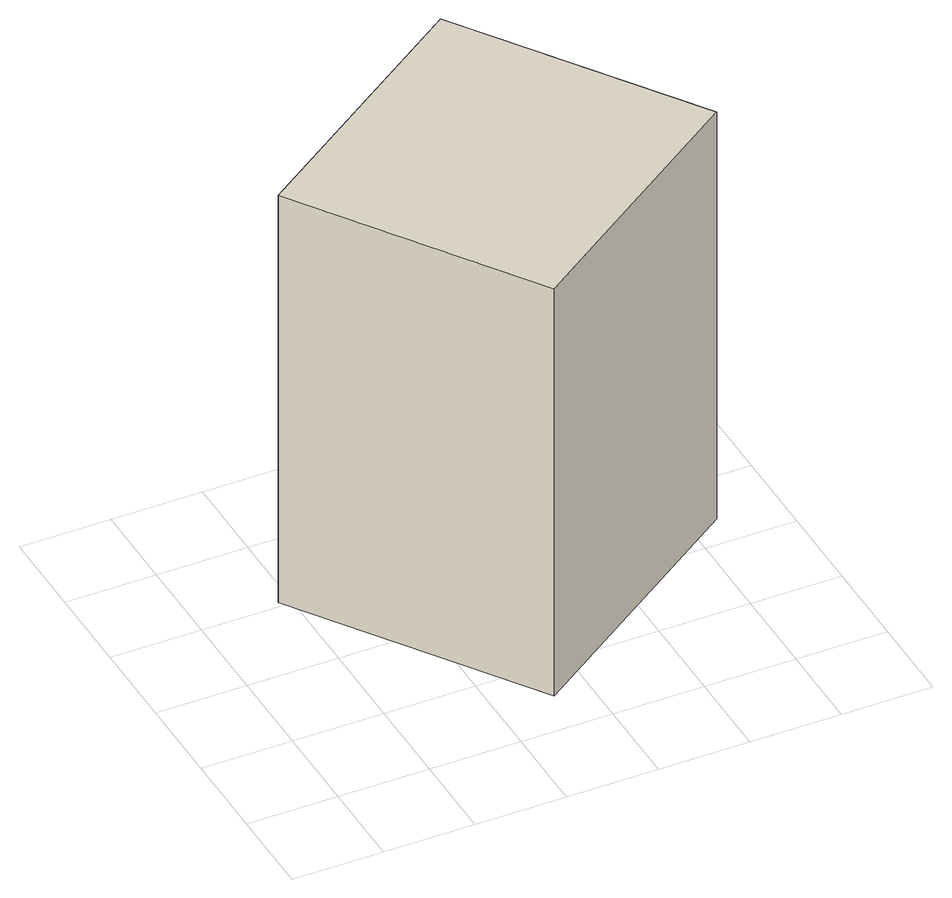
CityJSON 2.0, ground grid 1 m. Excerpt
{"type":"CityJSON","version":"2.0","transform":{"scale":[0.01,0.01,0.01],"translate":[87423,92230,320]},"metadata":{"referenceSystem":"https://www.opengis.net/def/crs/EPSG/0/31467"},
"CityObjects":{
"building1":{"type":"Building","geometry":[{"type":"Solid","lod":"1","boundaries":[[[[0,1,2,3]],[[2,4,5,3]],[[1,6,4,2]],[[0,7,6,1]],[[3,5,7,0]],[[4,6,7,5]]]]}]}
},
"vertices":[
[262,52,550],[531,237,550],[356,492,550],[87,307,550],[356,492,50],[87,307,50],[531,237,50],[262,52,50]
]}
